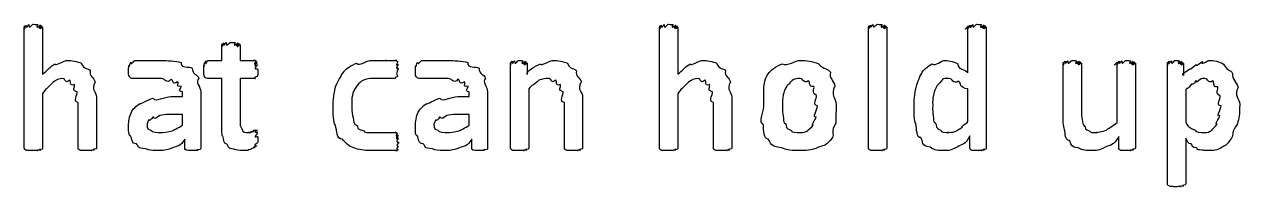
# Model space of a CAD drawing. Header units: millimetres. Extents: x 0 to 216, y 0 to 279.
# Drawn here: x 118.33 to 142.08, y 66.42 to 69.59 of the extents above; entities that cross this region are included whole.
import ezdxf

# ---------------------------------------------------------------- set-up
doc = ezdxf.new("R2010")
doc.units = ezdxf.units.MM
doc.layers.get('0').update_dxf_attribs({"linetype": 'CONTINUOUS'})

msp = doc.modelspace()

# ---------------------------------------------------------------- linework, layer by layer
at = {"color": 0}
for p, q in [((118.328, 67.1766), (118.328, 69.5357)), ((118.686, 69.5357), (118.686, 68.6153)), ((130.741, 67.1766), (130.741, 69.5357)), ((131.1, 69.5357), (131.1, 68.6153)), ((134.823, 67.1766), (134.823, 69.5357)), ((135.181, 69.5357), (135.181, 67.1766)), ((136.766, 68.6428), (136.766, 69.5357)), ((137.124, 69.5357), (137.124, 67.1766)), ((122.186, 68.8855), (122.186, 69.1942)), ((122.545, 69.1942), (122.545, 68.8855)), ((121.911, 68.8855), (122.186, 68.8855)), ((122.545, 68.8855), (122.848, 68.8855)), ((127.827, 67.1766), (127.827, 68.8301)), ((128.152, 68.8301), (128.152, 68.6096)), ((138.626, 67.8438), (138.626, 68.8301)), ((138.985, 68.8301), (138.985, 67.9429)), ((139.679, 67.6727), (139.679, 68.8301)), ((140.038, 68.8301), (140.038, 67.1766)), ((140.664, 66.4767), (140.664, 68.8248)), ((140.979, 68.8248), (140.979, 68.5878)), ((122.186, 68.5327), (121.906, 68.5327)), ((122.186, 67.6395), (122.186, 68.5327)), ((122.848, 68.5327), (122.545, 68.5327)), ((122.545, 68.5327), (122.545, 67.7609)), ((118.686, 68.2406), (118.686, 67.1766)), ((119.739, 68.1687), (119.739, 67.1766)), ((121.192, 68.18), (121.418, 68.18)), ((121.418, 68.18), (121.418, 68.2681)), ((121.776, 68.2734), (121.776, 67.1766)), ((126.796, 68.18), (127.022, 68.18)), ((127.022, 68.18), (127.022, 68.2681)), ((127.38, 68.2734), (127.38, 67.1766)), ((128.185, 68.3288), (128.185, 67.1766)), ((129.238, 68.1687), (129.238, 67.1766)), ((131.1, 68.2406), (131.1, 67.1766)), ((132.152, 68.1687), (132.152, 67.1766)), ((136.766, 67.6892), (136.766, 68.3288)), ((141.023, 68.3175), (141.023, 67.6783)), ((119.381, 67.1766), (119.381, 68.0642)), ((128.88, 67.1766), (128.88, 68.0642)), ((131.794, 67.1766), (131.794, 68.0642)), ((133.826, 67.9979), (133.826, 67.9979)), ((134.189, 68.0201), (134.189, 68.0201)), ((141.712, 67.9979), (141.712, 67.9979)), ((142.076, 68.0254), (142.076, 68.0254)), ((121.418, 67.8272), (121.181, 67.8272)), ((121.418, 67.6176), (121.418, 67.8272)), ((127.022, 67.8272), (126.785, 67.8272)), ((127.022, 67.6176), (127.022, 67.8272)), ((121.467, 67.1766), (121.467, 67.3474)), ((122.892, 67.3915), (122.892, 67.3915)), ((125.641, 67.2758), (125.641, 67.2758)), ((127.072, 67.1766), (127.072, 67.3474)), ((136.805, 67.1823), (136.805, 67.4137)), ((139.712, 67.1766), (139.712, 67.3971)), ((141.023, 67.364), (141.023, 66.4767))]:
    msp.add_line(p, q, dxfattribs=at)
for points in [[(118.361, 69.5745), (118.364, 69.4697), (118.394, 69.5854), (118.416, 69.5854)], [(118.416, 69.5854), (118.412, 69.4725), (118.471, 69.5911), (118.504, 69.5911)], [(118.504, 69.5911), (118.482, 69.5911), (118.57, 69.5882), (118.593, 69.5854)], [(118.593, 69.5854), (118.529, 69.4697), (118.637, 69.5812), (118.648, 69.5745)], [(130.774, 69.5745), (130.777, 69.4697), (130.808, 69.5854), (130.829, 69.5854)], [(130.829, 69.5854), (130.826, 69.4725), (130.885, 69.5911), (130.918, 69.5911)], [(130.918, 69.5911), (130.896, 69.5911), (130.984, 69.5882), (131.006, 69.5854)], [(131.006, 69.5854), (130.943, 69.4697), (131.05, 69.5812), (131.061, 69.5745)], [(134.856, 69.5745), (134.859, 69.4697), (134.889, 69.5854), (134.911, 69.5854)], [(134.911, 69.5854), (134.907, 69.4725), (134.966, 69.5911), (135, 69.5911)], [(135, 69.5911), (134.977, 69.5911), (135.066, 69.5882), (135.088, 69.5854)], [(135.088, 69.5854), (135.024, 69.4697), (135.132, 69.5812), (135.143, 69.5745)], [(136.805, 69.5745), (136.808, 69.4655), (136.838, 69.5812), (136.86, 69.5854)], [(136.86, 69.5854), (136.852, 69.4725), (136.91, 69.5911), (136.943, 69.5911)], [(136.943, 69.5911), (136.922, 69.5911), (137.009, 69.5882), (137.031, 69.5854)], [(137.031, 69.5854), (136.966, 69.4655), (137.069, 69.5773), (137.08, 69.5745)], [(118.328, 69.5357), (118.328, 69.4436), (118.329, 69.5494), (118.334, 69.5579)], [(118.334, 69.5579), (118.339, 69.4588), (118.35, 69.5702), (118.361, 69.5745)], [(118.648, 69.5745), (118.556, 69.4588), (118.671, 69.5646), (118.675, 69.5579)], [(118.675, 69.5579), (118.566, 69.4475), (118.686, 69.547), (118.686, 69.5357)], [(130.741, 69.5357), (130.741, 69.4436), (130.743, 69.5494), (130.747, 69.5579)], [(130.747, 69.5579), (130.752, 69.4588), (130.763, 69.5702), (130.774, 69.5745)], [(131.061, 69.5745), (130.969, 69.4588), (131.084, 69.5646), (131.089, 69.5579)], [(131.089, 69.5579), (130.98, 69.4475), (131.1, 69.547), (131.1, 69.5357)], [(134.823, 69.5357), (134.823, 69.4436), (134.825, 69.5494), (134.828, 69.5579)], [(134.828, 69.5579), (134.834, 69.4588), (134.845, 69.5702), (134.856, 69.5745)], [(135.143, 69.5745), (135.05, 69.4588), (135.166, 69.5646), (135.17, 69.5579)], [(135.17, 69.5579), (135.062, 69.4436), (135.181, 69.5427), (135.181, 69.5357)], [(136.766, 69.5357), (136.65, 69.4436), (136.768, 69.5494), (136.772, 69.5579)], [(136.772, 69.5579), (136.779, 69.4588), (136.79, 69.5702), (136.805, 69.5745)], [(137.08, 69.5745), (136.992, 69.4588), (137.105, 69.5646), (137.113, 69.5579)], [(137.113, 69.5579), (137.006, 69.4436), (137.124, 69.5427), (137.124, 69.5357)], [(122.186, 69.1942), (122.186, 69.0947), (122.188, 69.2023), (122.192, 69.2108)], [(122.192, 69.2108), (122.198, 69.1085), (122.209, 69.2231), (122.22, 69.227)], [(122.22, 69.227), (122.222, 69.1169), (122.253, 69.2326), (122.275, 69.2326)], [(122.275, 69.2326), (122.271, 69.1197), (122.33, 69.2383), (122.363, 69.2383)], [(122.363, 69.2383), (122.341, 69.2383), (122.429, 69.2355), (122.451, 69.2326)], [(122.451, 69.2326), (122.388, 69.1169), (122.495, 69.2298), (122.506, 69.227)], [(122.506, 69.227), (122.414, 69.1085), (122.53, 69.2175), (122.534, 69.2108)], [(122.534, 69.2108), (122.425, 69.0947), (122.545, 69.1967), (122.545, 69.1942)], [(118.929, 68.8192), (118.93, 68.767), (119.097, 68.8855), (119.182, 68.8855)], [(119.182, 68.8855), (119.235, 68.8855), (119.371, 68.8661), (119.441, 68.8301)], [(120.409, 68.8523), (120.412, 68.767), (120.458, 68.8855), (120.503, 68.8855)], [(120.503, 68.8855), (120.5, 68.8855), (120.598, 68.8855), (120.657, 68.8855)], [(120.657, 68.8855), (120.618, 68.8855), (120.778, 68.8855), (120.844, 68.8855)], [(120.844, 68.8855), (120.872, 68.8855), (120.983, 68.8855), (121.054, 68.8855)], [(121.054, 68.8855), (121.073, 68.8855), (121.298, 68.8717), (121.39, 68.8467)], [(121.85, 68.8467), (121.852, 68.7557), (121.864, 68.8703), (121.872, 68.8742)], [(121.872, 68.8742), (121.87, 68.767), (121.896, 68.8855), (121.911, 68.8855)], [(122.848, 68.8855), (122.751, 68.8855), (122.861, 68.8813), (122.864, 68.8742)], [(122.864, 68.8742), (122.762, 68.7557), (122.877, 68.8605), (122.881, 68.8467)], [(124.82, 68.8301), (124.876, 68.767), (125.01, 68.8855), (125.118, 68.8855)], [(125.118, 68.8855), (125.152, 68.8855), (125.218, 68.8855), (125.266, 68.8855)], [(125.266, 68.8855), (125.251, 68.8855), (125.363, 68.8855), (125.404, 68.8855)], [(125.404, 68.8855), (125.332, 68.8855), (125.481, 68.8855), (125.514, 68.8855)], [(125.514, 68.8855), (125.516, 68.8855), (125.569, 68.8855), (125.581, 68.8855)], [(125.581, 68.8855), (125.542, 68.8855), (125.604, 68.8855), (125.608, 68.8855)], [(125.608, 68.8855), (125.553, 68.8855), (125.621, 68.8756), (125.625, 68.858)], [(126.013, 68.8523), (126.016, 68.767), (126.063, 68.8855), (126.107, 68.8855)], [(126.107, 68.8855), (126.104, 68.8855), (126.202, 68.8855), (126.261, 68.8855)], [(126.261, 68.8855), (126.223, 68.8855), (126.383, 68.8855), (126.449, 68.8855)], [(126.449, 68.8855), (126.476, 68.8855), (126.588, 68.8855), (126.658, 68.8855)], [(126.658, 68.8855), (126.678, 68.8855), (126.902, 68.8717), (126.994, 68.8467)], [(127.86, 68.8689), (127.863, 68.7641), (127.89, 68.8799), (127.909, 68.8799)], [(127.909, 68.8799), (127.904, 68.767), (127.959, 68.8855), (127.992, 68.8855)], [(127.992, 68.8855), (127.966, 68.8855), (128.047, 68.8827), (128.069, 68.8799)], [(128.069, 68.8799), (128.01, 68.7641), (128.108, 68.8756), (128.119, 68.8689)], [(128.411, 68.8192), (128.422, 68.767), (128.589, 68.8855), (128.681, 68.8855)], [(128.681, 68.8855), (128.734, 68.8855), (128.87, 68.8661), (128.94, 68.8301)], [(131.342, 68.8192), (131.344, 68.767), (131.51, 68.8855), (131.596, 68.8855)], [(131.596, 68.8855), (131.648, 68.8855), (131.785, 68.8661), (131.855, 68.8301)], [(133.137, 68.8192), (133.255, 68.767), (133.379, 68.8855), (133.5, 68.8855)], [(133.5, 68.8855), (133.608, 68.8855), (133.727, 68.8647), (133.842, 68.8248)], [(136.066, 68.8192), (136.143, 68.767), (136.231, 68.8855), (136.331, 68.8855)], [(136.331, 68.8855), (136.327, 68.8855), (136.492, 68.8647), (136.562, 68.8248)], [(138.665, 68.8689), (138.666, 68.7641), (138.698, 68.8799), (138.72, 68.8799)], [(138.72, 68.8799), (138.71, 68.767), (138.771, 68.8855), (138.809, 68.8855)], [(138.809, 68.8855), (138.781, 68.8855), (138.869, 68.8827), (138.891, 68.8799)], [(138.891, 68.8799), (138.825, 68.7641), (138.931, 68.8756), (138.946, 68.8689)], [(139.718, 68.8689), (139.721, 68.7641), (139.751, 68.8799), (139.773, 68.8799)], [(139.773, 68.8799), (139.765, 68.767), (139.824, 68.8855), (139.861, 68.8855)], [(139.861, 68.8855), (139.835, 68.8855), (139.922, 68.8827), (139.944, 68.8799)], [(139.944, 68.8799), (139.879, 68.7641), (139.983, 68.8756), (139.994, 68.8689)], [(140.692, 68.8689), (140.698, 68.7641), (140.722, 68.8799), (140.742, 68.8799)], [(140.742, 68.8799), (140.738, 68.767), (140.789, 68.8855), (140.819, 68.8855)], [(140.819, 68.8855), (140.8, 68.8855), (140.877, 68.8827), (140.896, 68.8799)], [(140.896, 68.8799), (140.837, 68.7641), (140.929, 68.8756), (140.94, 68.8689)], [(141.354, 68.8633), (141.285, 68.767), (141.443, 68.8855), (141.491, 68.8855)], [(141.491, 68.8855), (141.558, 68.8855), (141.687, 68.8605), (141.762, 68.8139)], [(118.686, 68.6153), (118.765, 68.6788), (118.848, 68.7751), (118.929, 68.8192)], [(119.441, 68.8301), (119.496, 68.694), (119.574, 68.7433), (119.618, 68.6816)], [(119.618, 68.6816), (119.585, 68.5726), (119.692, 68.5504), (119.712, 68.4664)], [(120.365, 68.6869), (120.365, 68.6788), (120.366, 68.7641), (120.37, 68.786)], [(120.365, 68.6209), (120.365, 68.6125), (120.365, 68.665), (120.365, 68.6869)], [(120.37, 68.786), (120.376, 68.7229), (120.39, 68.8301), (120.409, 68.8523)], [(121.39, 68.8467), (121.375, 68.7158), (121.555, 68.7821), (121.611, 68.731)], [(121.611, 68.731), (121.606, 68.6125), (121.711, 68.6153), (121.737, 68.538)], [(121.834, 68.7091), (121.834, 68.6827), (121.835, 68.7698), (121.839, 68.7917)], [(121.85, 68.5712), (121.834, 68.5878), (121.834, 68.6456), (121.834, 68.7091)], [(121.839, 68.7917), (121.841, 68.7268), (121.846, 68.8315), (121.85, 68.8467)], [(122.881, 68.8467), (122.771, 68.7268), (122.887, 68.8139), (122.887, 68.7917)], [(122.887, 68.7917), (122.774, 68.6827), (122.892, 68.7419), (122.892, 68.7091)], [(122.892, 68.7091), (122.892, 68.5878), (122.888, 68.6001), (122.881, 68.5712)], [(124.418, 68.3891), (124.44, 68.4332), (124.511, 68.5959), (124.577, 68.6703)], [(124.577, 68.6703), (124.575, 68.6978), (124.728, 68.7973), (124.82, 68.8301)], [(125.625, 68.858), (125.56, 68.7338), (125.63, 68.8248), (125.63, 68.8026)], [(125.63, 68.8026), (125.564, 68.6897), (125.636, 68.7532), (125.636, 68.7201)], [(125.636, 68.7201), (125.564, 68.5878), (125.63, 68.6001), (125.619, 68.5712)], [(125.969, 68.6869), (125.969, 68.6788), (125.971, 68.7641), (125.975, 68.786)], [(125.969, 68.6209), (125.969, 68.6125), (125.969, 68.665), (125.969, 68.6869)], [(125.975, 68.786), (125.98, 68.7229), (125.994, 68.8301), (126.013, 68.8523)], [(126.994, 68.8467), (126.979, 68.7158), (127.16, 68.7821), (127.215, 68.731)], [(127.215, 68.731), (127.211, 68.6125), (127.316, 68.6153), (127.342, 68.538)], [(127.827, 68.8301), (127.827, 68.738), (127.828, 68.8439), (127.832, 68.8523)], [(127.832, 68.8523), (127.834, 68.7532), (127.845, 68.8647), (127.86, 68.8689)], [(128.119, 68.8689), (128.032, 68.7532), (128.137, 68.859), (128.141, 68.8523)], [(128.141, 68.8523), (128.043, 68.738), (128.152, 68.8372), (128.152, 68.8301)], [(128.152, 68.6096), (128.131, 68.6788), (128.326, 68.7751), (128.411, 68.8192)], [(128.94, 68.8301), (128.995, 68.694), (129.073, 68.7433), (129.117, 68.6816)], [(129.117, 68.6816), (129.084, 68.5726), (129.191, 68.5504), (129.211, 68.4664)], [(131.1, 68.6153), (131.178, 68.6788), (131.261, 68.7751), (131.342, 68.8192)], [(131.855, 68.8301), (131.91, 68.694), (131.987, 68.7433), (132.031, 68.6816)], [(132.031, 68.6816), (131.998, 68.5726), (132.106, 68.5504), (132.125, 68.4664)], [(132.778, 68.3507), (132.778, 68.4029), (132.807, 68.5546), (132.866, 68.6319)], [(132.866, 68.6319), (132.9, 68.6788), (133.018, 68.7751), (133.137, 68.8192)], [(133.842, 68.8248), (133.958, 68.6897), (134.038, 68.731), (134.079, 68.6537)], [(134.079, 68.6537), (134.042, 68.5394), (134.152, 68.49), (134.167, 68.3839)], [(135.752, 68.3563), (135.764, 68.4071), (135.815, 68.5602), (135.868, 68.6375)], [(135.868, 68.6375), (135.871, 68.6827), (135.989, 68.7779), (136.066, 68.8192)], [(136.562, 68.8248), (136.584, 68.6869), (136.7, 68.7229), (136.766, 68.6428)], [(138.626, 68.8301), (138.626, 68.738), (138.628, 68.8439), (138.632, 68.8523)], [(138.632, 68.8523), (138.637, 68.7532), (138.65, 68.8647), (138.665, 68.8689)], [(138.946, 68.8689), (138.854, 68.7532), (138.97, 68.859), (138.974, 68.8523)], [(138.974, 68.8523), (138.865, 68.7419), (138.985, 68.8414), (138.985, 68.8301)], [(139.679, 68.8301), (139.563, 68.738), (139.681, 68.8439), (139.685, 68.8523)], [(139.685, 68.8523), (139.692, 68.7532), (139.703, 68.8647), (139.718, 68.8689)], [(139.994, 68.8689), (139.905, 68.7532), (140.018, 68.859), (140.027, 68.8523)], [(140.027, 68.8523), (139.919, 68.738), (140.038, 68.8372), (140.038, 68.8301)], [(140.664, 68.8248), (140.664, 68.7419), (140.666, 68.8481), (140.67, 68.8523)], [(140.67, 68.8523), (140.672, 68.7532), (140.681, 68.8647), (140.692, 68.8689)], [(140.94, 68.8689), (140.863, 68.7532), (140.964, 68.859), (140.968, 68.8523)], [(140.968, 68.8523), (140.874, 68.738), (140.979, 68.8358), (140.979, 68.8248)], [(140.979, 68.5878), (140.918, 68.6209), (141.064, 68.6827), (141.105, 68.7201)], [(141.105, 68.7201), (141.117, 68.694), (141.186, 68.786), (141.227, 68.8082)], [(141.227, 68.8082), (141.201, 68.7419), (141.312, 68.8523), (141.354, 68.8633)], [(141.762, 68.8139), (141.822, 68.676), (141.894, 68.7091), (141.938, 68.6319)], [(141.938, 68.6319), (141.913, 68.5214), (142.021, 68.4622), (142.043, 68.3563)], [(118.885, 68.4555), (118.754, 68.3147), (118.755, 68.3355), (118.686, 68.2406)], [(119.083, 68.5327), (119, 68.5327), (118.951, 68.5063), (118.885, 68.4555)], [(119.216, 68.4996), (119.118, 68.4142), (119.134, 68.5327), (119.083, 68.5327)], [(119.304, 68.4114), (119.191, 68.374), (119.251, 68.4802), (119.216, 68.4996)], [(119.359, 68.2734), (119.239, 68.2971), (119.328, 68.374), (119.304, 68.4114)], [(119.712, 68.4664), (119.621, 68.29), (119.739, 68.2858), (119.739, 68.1687)], [(120.381, 68.5712), (120.367, 68.5726), (120.367, 68.6015), (120.365, 68.6209)], [(120.403, 68.5437), (120.383, 68.5465), (120.388, 68.5602), (120.381, 68.5712)], [(120.431, 68.5327), (120.398, 68.5327), (120.41, 68.5352), (120.403, 68.5437)], [(120.503, 68.5327), (120.422, 68.5327), (120.445, 68.5327), (120.431, 68.5327)], [(120.624, 68.5327), (120.489, 68.5327), (120.536, 68.5327), (120.503, 68.5327)], [(120.789, 68.5327), (120.702, 68.5327), (120.671, 68.5327), (120.624, 68.5327)], [(121.01, 68.5327), (120.831, 68.5327), (120.855, 68.5327), (120.789, 68.5327)], [(121.197, 68.5161), (121.103, 68.4142), (121.083, 68.5327), (121.01, 68.5327)], [(121.324, 68.4664), (121.205, 68.392), (121.248, 68.5052), (121.197, 68.5161)], [(121.395, 68.3839), (121.272, 68.3479), (121.357, 68.4445), (121.324, 68.4664)], [(121.737, 68.538), (121.657, 68.4583), (121.776, 68.3729), (121.776, 68.2734)], [(121.906, 68.5327), (121.859, 68.5327), (121.864, 68.5451), (121.85, 68.5712)], [(122.881, 68.5712), (122.76, 68.5327), (122.862, 68.5327), (122.848, 68.5327)], [(124.831, 68.3948), (124.722, 68.2308), (124.726, 68.1701), (124.726, 67.9979)], [(125.145, 68.5327), (124.982, 68.5327), (124.904, 68.4858), (124.831, 68.3948)], [(125.316, 68.5327), (125.185, 68.5327), (125.211, 68.5327), (125.145, 68.5327)], [(125.437, 68.5327), (125.399, 68.5327), (125.363, 68.5327), (125.316, 68.5327)], [(125.525, 68.5327), (125.468, 68.5327), (125.473, 68.5327), (125.437, 68.5327)], [(125.581, 68.5327), (125.512, 68.5327), (125.548, 68.5327), (125.525, 68.5327)], [(125.619, 68.5712), (125.542, 68.5327), (125.595, 68.5327), (125.581, 68.5327)], [(125.986, 68.5712), (125.972, 68.5726), (125.972, 68.6015), (125.969, 68.6209)], [(126.008, 68.5437), (125.987, 68.5465), (125.993, 68.5602), (125.986, 68.5712)], [(126.036, 68.5327), (126.002, 68.5327), (126.015, 68.5352), (126.008, 68.5437)], [(126.107, 68.5327), (126.027, 68.5327), (126.049, 68.5327), (126.036, 68.5327)], [(126.228, 68.5327), (126.093, 68.5327), (126.14, 68.5327), (126.107, 68.5327)], [(126.394, 68.5327), (126.307, 68.5327), (126.275, 68.5327), (126.228, 68.5327)], [(126.614, 68.5327), (126.435, 68.5327), (126.46, 68.5327), (126.394, 68.5327)], [(126.802, 68.5161), (126.708, 68.4142), (126.687, 68.5327), (126.614, 68.5327)], [(126.928, 68.4664), (126.81, 68.392), (126.853, 68.5052), (126.802, 68.5161)], [(127, 68.3839), (126.876, 68.3479), (126.962, 68.4445), (126.928, 68.4664)], [(127.342, 68.538), (127.262, 68.4583), (127.38, 68.3729), (127.38, 68.2734)], [(128.384, 68.4996), (128.253, 68.374), (128.254, 68.4237), (128.185, 68.3288)], [(128.582, 68.5327), (128.499, 68.5327), (128.45, 68.5214), (128.384, 68.4996)], [(128.714, 68.4996), (128.616, 68.4142), (128.633, 68.5327), (128.582, 68.5327)], [(128.802, 68.4114), (128.689, 68.374), (128.75, 68.4802), (128.714, 68.4996)], [(128.858, 68.2734), (128.738, 68.2971), (128.827, 68.374), (128.802, 68.4114)], [(129.211, 68.4664), (129.119, 68.29), (129.238, 68.2858), (129.238, 68.1687)], [(131.298, 68.4555), (131.167, 68.3147), (131.168, 68.3355), (131.1, 68.2406)], [(131.497, 68.5327), (131.414, 68.5327), (131.364, 68.5063), (131.298, 68.4555)], [(131.629, 68.4996), (131.531, 68.4142), (131.548, 68.5327), (131.497, 68.5327)], [(131.717, 68.4114), (131.604, 68.374), (131.665, 68.4802), (131.629, 68.4996)], [(131.772, 68.2734), (131.652, 68.2971), (131.742, 68.374), (131.717, 68.4114)], [(132.125, 68.4664), (132.034, 68.29), (132.152, 68.2858), (132.152, 68.1687)], [(133.329, 68.4939), (133.222, 68.363), (133.254, 68.4308), (133.225, 68.3839)], [(133.489, 68.5327), (133.424, 68.5327), (133.373, 68.519), (133.329, 68.4939)], [(133.649, 68.4886), (133.55, 68.4142), (133.551, 68.5327), (133.489, 68.5327)], [(133.754, 68.3729), (133.638, 68.3588), (133.693, 68.4622), (133.649, 68.4886)], [(136.248, 68.4886), (136.146, 68.3563), (136.174, 68.4181), (136.149, 68.3673)], [(136.402, 68.5327), (136.231, 68.5327), (136.292, 68.5176), (136.248, 68.4886)], [(136.584, 68.4773), (136.47, 68.4142), (136.464, 68.5327), (136.402, 68.5327)], [(136.766, 68.3288), (136.587, 68.345), (136.642, 68.4445), (136.584, 68.4773)], [(141.128, 68.417), (141.057, 68.3122), (141.059, 68.3578), (141.023, 68.3175)], [(141.222, 68.483), (141.123, 68.3673), (141.161, 68.4459), (141.128, 68.417)], [(141.31, 68.5214), (141.183, 68.4004), (141.25, 68.501), (141.222, 68.483)], [(141.398, 68.5327), (141.359, 68.5327), (141.339, 68.5285), (141.31, 68.5214)], [(141.552, 68.4886), (141.45, 68.4142), (141.46, 68.5327), (141.398, 68.5327)], [(141.646, 68.3673), (141.531, 68.3563), (141.592, 68.4583), (141.552, 68.4886)], [(119.381, 68.0642), (119.265, 68.0724), (119.373, 68.2212), (119.359, 68.2734)], [(120.844, 68.1468), (120.905, 68.0614), (121.062, 68.18), (121.192, 68.18)], [(121.418, 68.2681), (121.302, 68.2819), (121.409, 68.3507), (121.395, 68.3839)], [(124.362, 67.9813), (124.362, 68.0918), (124.38, 68.2791), (124.418, 68.3891)], [(126.449, 68.1468), (126.509, 68.0614), (126.667, 68.18), (126.796, 68.18)], [(127.022, 68.2681), (126.906, 68.2819), (127.014, 68.3507), (127, 68.3839)], [(128.88, 68.0642), (128.764, 68.0724), (128.871, 68.2212), (128.858, 68.2734)], [(131.794, 68.0642), (131.679, 68.0724), (131.786, 68.2212), (131.772, 68.2734)], [(132.778, 67.987), (132.778, 68.0653), (132.778, 68.2406), (132.778, 68.3507)], [(133.158, 68.2128), (133.138, 68.1383), (133.142, 68.0819), (133.142, 68.0089)], [(133.225, 68.3839), (133.164, 68.2681), (133.172, 68.2791), (133.158, 68.2128)], [(133.809, 68.2018), (133.689, 68.2597), (133.779, 68.3246), (133.754, 68.3729)], [(133.826, 67.9979), (133.711, 68.0145), (133.82, 68.1383), (133.809, 68.2018)], [(134.167, 68.3839), (134.071, 68.2089), (134.189, 68.1549), (134.189, 68.0201)], [(135.713, 67.9813), (135.713, 68.0695), (135.726, 68.2459), (135.752, 68.3563)], [(136.094, 68.2018), (136.073, 68.1316), (136.077, 68.0766), (136.077, 68.0145)], [(136.149, 68.3673), (136.095, 68.2569), (136.105, 68.2639), (136.094, 68.2018)], [(141.695, 68.1909), (141.58, 68.253), (141.671, 68.3147), (141.646, 68.3673)], [(141.712, 67.9979), (141.598, 68.006), (141.707, 68.1274), (141.695, 68.1909)], [(142.043, 68.3563), (141.957, 68.1937), (142.076, 68.1426), (142.076, 68.0254)], [(120.42, 67.8713), (120.442, 67.9263), (120.515, 67.9979), (120.585, 68.042)], [(120.585, 68.042), (120.581, 68.0173), (120.741, 68.1246), (120.844, 68.1468)], [(124.406, 67.6176), (124.362, 67.6755), (124.362, 67.8448), (124.362, 67.9813)], [(124.726, 67.9979), (124.722, 67.8519), (124.734, 67.8325), (124.754, 67.7665)], [(126.024, 67.8713), (126.046, 67.9263), (126.119, 67.9979), (126.19, 68.042)], [(126.19, 68.042), (126.185, 68.0173), (126.346, 68.1246), (126.449, 68.1468)], [(132.773, 67.6233), (132.66, 67.6797), (132.778, 67.8505), (132.778, 67.987)], [(133.142, 68.0089), (133.138, 67.8737), (133.148, 67.8656), (133.158, 67.7997)], [(133.803, 67.7831), (133.711, 67.7457), (133.826, 67.9207), (133.826, 67.9979)], [(134.189, 68.0201), (134.189, 67.8229), (134.186, 67.7665), (134.184, 67.6561)], [(135.746, 67.6508), (135.713, 67.6973), (135.713, 67.867), (135.713, 67.9813)], [(136.077, 68.0145), (136.073, 67.8822), (136.08, 67.8766), (136.088, 67.8106)], [(138.985, 67.9429), (138.982, 67.8159), (138.99, 67.7831), (139.001, 67.7277)], [(141.69, 67.8049), (141.598, 67.7566), (141.712, 67.9319), (141.712, 67.9979)], [(142.076, 68.0254), (142.076, 67.8187), (142.06, 67.758), (142.032, 67.6451)], [(120.365, 67.6286), (120.365, 67.6684), (120.383, 67.8007), (120.42, 67.8713)], [(120.756, 67.7168), (120.724, 67.6134), (120.729, 67.6684), (120.729, 67.6395)], [(120.839, 67.7774), (120.761, 67.6617), (120.774, 67.7414), (120.756, 67.7168)], [(120.977, 67.8106), (120.835, 67.6906), (120.875, 67.7912), (120.839, 67.7774)], [(121.181, 67.8272), (121.066, 67.8272), (121.035, 67.8215), (120.977, 67.8106)], [(122.545, 67.7609), (122.542, 67.5693), (122.556, 67.5929), (122.578, 67.546)], [(124.754, 67.7665), (124.759, 67.6067), (124.799, 67.6508), (124.836, 67.6067)], [(125.969, 67.6286), (125.969, 67.6684), (125.987, 67.8007), (126.024, 67.8713)], [(126.361, 67.7168), (126.329, 67.6134), (126.333, 67.6684), (126.333, 67.6395)], [(126.443, 67.7774), (126.366, 67.6617), (126.378, 67.7414), (126.361, 67.7168)], [(126.581, 67.8106), (126.439, 67.6906), (126.479, 67.7912), (126.443, 67.7774)], [(126.785, 67.8272), (126.671, 67.8272), (126.639, 67.8215), (126.581, 67.8106)], [(133.158, 67.7997), (133.16, 67.6286), (133.187, 67.6797), (133.213, 67.6286)], [(133.743, 67.6176), (133.685, 67.6176), (133.792, 67.7196), (133.803, 67.7831)], [(136.088, 67.8106), (136.091, 67.6356), (136.117, 67.6906), (136.143, 67.6395)], [(136.662, 67.5845), (136.613, 67.5763), (136.729, 67.648), (136.766, 67.6892)], [(138.654, 67.5351), (138.626, 67.5982), (138.626, 67.7224), (138.626, 67.8438)], [(139.001, 67.7277), (139.008, 67.5915), (139.034, 67.63), (139.057, 67.5901)], [(141.635, 67.6395), (141.571, 67.6356), (141.679, 67.7457), (141.69, 67.8049)], [(120.403, 67.4137), (120.365, 67.3777), (120.365, 67.5474), (120.365, 67.6286)], [(120.729, 67.6395), (120.724, 67.5322), (120.752, 67.5474), (120.8, 67.5185)], [(120.8, 67.5185), (120.824, 67.4744), (120.923, 67.4744), (121.015, 67.4744)], [(121.015, 67.4744), (120.989, 67.4744), (121.156, 67.4853), (121.219, 67.5072)], [(121.219, 67.5072), (121.231, 67.521), (121.347, 67.5693), (121.418, 67.6176)], [(122.209, 67.4081), (122.186, 67.3777), (122.186, 67.5513), (122.186, 67.6395)], [(122.578, 67.546), (122.59, 67.4744), (122.647, 67.4744), (122.71, 67.4744)], [(122.71, 67.4744), (122.674, 67.4744), (122.75, 67.4758), (122.765, 67.4797)], [(122.765, 67.4797), (122.705, 67.4853), (122.793, 67.492), (122.804, 67.4963)], [(122.804, 67.4963), (122.73, 67.4963), (122.829, 67.5086), (122.837, 67.5128)], [(122.837, 67.5128), (122.749, 67.5072), (122.856, 67.5238), (122.864, 67.5238)], [(122.864, 67.5238), (122.76, 67.5072), (122.871, 67.521), (122.876, 67.5185)], [(122.876, 67.5185), (122.767, 67.5033), (122.881, 67.5128), (122.881, 67.5019)], [(122.881, 67.5019), (122.771, 67.4853), (122.887, 67.4811), (122.887, 67.4631)], [(122.887, 67.4631), (122.774, 67.3308), (122.892, 67.4204), (122.892, 67.3915)], [(124.544, 67.3474), (124.424, 67.3446), (124.44, 67.51), (124.406, 67.6176)], [(124.836, 67.6067), (124.832, 67.5185), (124.916, 67.5294), (124.969, 67.5072)], [(124.969, 67.5072), (124.938, 67.4744), (125.084, 67.4744), (125.151, 67.4744)], [(125.151, 67.4744), (125.189, 67.4744), (125.273, 67.4744), (125.321, 67.4744)], [(125.321, 67.4744), (125.284, 67.4744), (125.411, 67.4744), (125.448, 67.4744)], [(125.448, 67.4744), (125.476, 67.4744), (125.514, 67.4744), (125.537, 67.4744)], [(125.537, 67.4744), (125.523, 67.4744), (125.582, 67.4744), (125.597, 67.4744)], [(125.597, 67.4744), (125.545, 67.4744), (125.61, 67.4702), (125.614, 67.4631)], [(125.614, 67.4631), (125.556, 67.3421), (125.626, 67.4426), (125.63, 67.4247)], [(126.008, 67.4137), (125.969, 67.3777), (125.969, 67.5474), (125.969, 67.6286)], [(126.333, 67.6395), (126.329, 67.5322), (126.357, 67.5474), (126.405, 67.5185)], [(126.405, 67.5185), (126.428, 67.4744), (126.527, 67.4744), (126.62, 67.4744)], [(126.62, 67.4744), (126.594, 67.4744), (126.76, 67.4853), (126.824, 67.5072)], [(126.824, 67.5072), (126.836, 67.521), (126.952, 67.5693), (127.022, 67.6176)], [(132.861, 67.3474), (132.774, 67.3488), (132.773, 67.5157), (132.773, 67.6233)], [(133.213, 67.6286), (133.211, 67.5294), (133.274, 67.5418), (133.318, 67.5128)], [(133.318, 67.5128), (133.299, 67.4744), (133.417, 67.4744), (133.484, 67.4744)], [(133.484, 67.4744), (133.542, 67.4744), (133.594, 67.4867), (133.638, 67.5128)], [(133.638, 67.5128), (133.63, 67.5252), (133.717, 67.5735), (133.743, 67.6176)], [(134.184, 67.6561), (134.068, 67.4882), (134.162, 67.455), (134.118, 67.3749)], [(135.846, 67.3749), (135.757, 67.3668), (135.768, 67.5432), (135.746, 67.6508)], [(136.143, 67.6395), (136.143, 67.5361), (136.2, 67.5513), (136.237, 67.5185)], [(136.237, 67.5185), (136.221, 67.4744), (136.328, 67.4744), (136.391, 67.4744)], [(136.391, 67.4744), (136.312, 67.4744), (136.449, 67.4769), (136.479, 67.4853)], [(136.479, 67.4853), (136.488, 67.4882), (136.537, 67.5033), (136.568, 67.5185)], [(136.568, 67.5185), (136.547, 67.521), (136.628, 67.5584), (136.662, 67.5845)], [(138.748, 67.3199), (138.662, 67.3156), (138.672, 67.4536), (138.654, 67.5351)], [(139.057, 67.5901), (139.057, 67.5143), (139.113, 67.5238), (139.15, 67.5019)], [(139.15, 67.5019), (139.13, 67.4744), (139.23, 67.4744), (139.282, 67.4744)], [(139.282, 67.4744), (139.247, 67.4744), (139.412, 67.491), (139.475, 67.5238)], [(139.475, 67.5238), (139.489, 67.5404), (139.605, 67.6067), (139.679, 67.6727)], [(141.023, 67.6783), (141.084, 67.5432), (141.146, 67.5598), (141.205, 67.5238)], [(141.205, 67.5238), (141.201, 67.4744), (141.323, 67.4744), (141.387, 67.4744)], [(141.387, 67.4744), (141.439, 67.4744), (141.494, 67.4882), (141.536, 67.5185)], [(141.536, 67.5185), (141.52, 67.5322), (141.609, 67.5873), (141.635, 67.6395)], [(142.032, 67.6451), (141.902, 67.4769), (141.967, 67.4412), (141.916, 67.364)], [(120.519, 67.2539), (120.42, 67.2539), (120.432, 67.3502), (120.403, 67.4137)], [(120.701, 67.1544), (120.519, 67.1657), (120.57, 67.2098), (120.519, 67.2539)], [(121.467, 67.3474), (121.379, 67.1946), (121.313, 67.2123), (121.225, 67.1766)], [(122.286, 67.2483), (122.22, 67.2497), (122.227, 67.3446), (122.209, 67.4081)], [(122.423, 67.1491), (122.289, 67.1615), (122.321, 67.2042), (122.286, 67.2483)], [(122.864, 67.2098), (122.749, 67.1682), (122.844, 67.1876), (122.826, 67.1766)], [(122.887, 67.2758), (122.767, 67.1946), (122.876, 67.2236), (122.864, 67.2098)], [(122.892, 67.3915), (122.892, 67.2539), (122.889, 67.3047), (122.887, 67.2758)], [(124.77, 67.1766), (124.663, 67.1985), (124.606, 67.273), (124.544, 67.3474)], [(125.63, 67.4247), (125.564, 67.3089), (125.636, 67.3887), (125.636, 67.364)], [(125.636, 67.364), (125.567, 67.2564), (125.641, 67.3089), (125.641, 67.2758)], [(125.641, 67.2758), (125.567, 67.1946), (125.639, 67.2207), (125.636, 67.1985)], [(126.124, 67.2539), (126.024, 67.2539), (126.037, 67.3502), (126.008, 67.4137)], [(126.305, 67.1544), (126.124, 67.1657), (126.175, 67.2098), (126.124, 67.2539)], [(127.072, 67.3474), (126.983, 67.1946), (126.917, 67.2123), (126.829, 67.1766)], [(133.12, 67.1766), (132.891, 67.1985), (132.919, 67.273), (132.861, 67.3474)], [(134.118, 67.3749), (133.98, 67.2098), (133.983, 67.2317), (133.847, 67.1876)], [(136.028, 67.1876), (135.848, 67.2123), (135.892, 67.298), (135.846, 67.3749)], [(136.805, 67.4137), (136.717, 67.2236), (136.648, 67.2497), (136.568, 67.1985)], [(138.919, 67.1766), (138.751, 67.1946), (138.792, 67.2606), (138.748, 67.3199)], [(139.712, 67.3971), (139.615, 67.2098), (139.536, 67.2317), (139.448, 67.1876)], [(141.128, 67.2539), (141.057, 67.2426), (141.059, 67.3227), (141.023, 67.364)], [(141.232, 67.1766), (141.128, 67.1795), (141.163, 67.2236), (141.128, 67.2539)], [(141.916, 67.364), (141.8, 67.2056), (141.8, 67.2264), (141.723, 67.1823)], [(118.334, 67.1491), (118.328, 67.1463), (118.328, 67.1657), (118.328, 67.1766)], [(118.361, 67.1326), (118.339, 67.1354), (118.34, 67.1449), (118.334, 67.1491)], [(118.416, 67.1216), (118.364, 67.1241), (118.375, 67.1283), (118.361, 67.1326)], [(118.504, 67.1216), (118.412, 67.1216), (118.441, 67.1216), (118.416, 67.1216)], [(118.593, 67.1216), (118.482, 67.1216), (118.54, 67.1216), (118.504, 67.1216)], [(118.648, 67.1326), (118.529, 67.1241), (118.617, 67.1241), (118.593, 67.1216)], [(118.675, 67.1491), (118.556, 67.1354), (118.661, 67.1393), (118.648, 67.1326)], [(118.686, 67.1766), (118.684, 67.1463), (118.682, 67.1558), (118.675, 67.1491)], [(119.386, 67.1491), (119.382, 67.1463), (119.381, 67.1657), (119.381, 67.1766)], [(119.414, 67.1326), (119.393, 67.1354), (119.393, 67.1449), (119.386, 67.1491)], [(119.469, 67.1216), (119.42, 67.1241), (119.428, 67.1283), (119.414, 67.1326)], [(119.563, 67.1216), (119.466, 67.1216), (119.494, 67.1216), (119.469, 67.1216)], [(119.645, 67.1216), (119.537, 67.1216), (119.596, 67.1216), (119.563, 67.1216)], [(119.701, 67.1326), (119.585, 67.1241), (119.67, 67.1241), (119.645, 67.1216)], [(119.728, 67.1544), (119.61, 67.1354), (119.714, 67.1393), (119.701, 67.1326)], [(119.739, 67.1766), (119.739, 67.1505), (119.735, 67.1615), (119.728, 67.1544)], [(120.944, 67.1216), (120.779, 67.1216), (120.774, 67.1326), (120.701, 67.1544)], [(121.225, 67.1766), (121.084, 67.1216), (121.043, 67.1216), (120.944, 67.1216)], [(121.484, 67.1435), (121.452, 67.1435), (121.467, 67.1615), (121.467, 67.1766)], [(121.533, 67.1269), (121.474, 67.1283), (121.495, 67.1354), (121.484, 67.1435)], [(121.622, 67.1216), (121.518, 67.1216), (121.555, 67.123), (121.533, 67.1269)], [(121.71, 67.1269), (121.595, 67.1216), (121.661, 67.1216), (121.622, 67.1216)], [(121.759, 67.1435), (121.635, 67.1283), (121.732, 67.1297), (121.71, 67.1269)], [(121.776, 67.1766), (121.776, 67.1435), (121.77, 67.1505), (121.759, 67.1435)], [(122.616, 67.1216), (122.517, 67.1216), (122.479, 67.1297), (122.423, 67.1491)], [(122.694, 67.1269), (122.616, 67.1216), (122.641, 67.1216), (122.616, 67.1216)], [(122.765, 67.1491), (122.668, 67.1326), (122.718, 67.134), (122.694, 67.1269)], [(122.826, 67.1766), (122.712, 67.1463), (122.787, 67.1558), (122.765, 67.1491)], [(125.084, 67.1216), (124.961, 67.1216), (124.861, 67.1393), (124.77, 67.1766)], [(125.244, 67.1216), (125.134, 67.1216), (125.14, 67.1216), (125.084, 67.1216)], [(125.393, 67.1216), (125.24, 67.1216), (125.3, 67.1216), (125.244, 67.1216)], [(125.514, 67.1216), (125.45, 67.1216), (125.44, 67.1216), (125.393, 67.1216)], [(125.592, 67.1216), (125.52, 67.1216), (125.55, 67.1216), (125.514, 67.1216)], [(125.619, 67.1216), (125.549, 67.1216), (125.605, 67.1216), (125.592, 67.1216)], [(125.63, 67.1435), (125.56, 67.1216), (125.626, 67.1216), (125.619, 67.1216)], [(125.636, 67.1985), (125.564, 67.1505), (125.633, 67.1572), (125.63, 67.1435)], [(126.548, 67.1216), (126.384, 67.1216), (126.378, 67.1326), (126.305, 67.1544)], [(126.829, 67.1766), (126.688, 67.1216), (126.647, 67.1216), (126.548, 67.1216)], [(127.088, 67.1435), (127.056, 67.1435), (127.072, 67.1615), (127.072, 67.1766)], [(127.138, 67.1269), (127.079, 67.1283), (127.099, 67.1354), (127.088, 67.1435)], [(127.226, 67.1216), (127.123, 67.1216), (127.16, 67.123), (127.138, 67.1269)], [(127.314, 67.1269), (127.2, 67.1216), (127.266, 67.1216), (127.226, 67.1216)], [(127.364, 67.1435), (127.24, 67.1283), (127.336, 67.1297), (127.314, 67.1269)], [(127.38, 67.1766), (127.38, 67.1435), (127.375, 67.1505), (127.364, 67.1435)], [(127.832, 67.1544), (127.827, 67.1505), (127.827, 67.1682), (127.827, 67.1766)], [(127.86, 67.1326), (127.838, 67.1354), (127.839, 67.1463), (127.832, 67.1544)], [(127.915, 67.1216), (127.863, 67.1241), (127.874, 67.1283), (127.86, 67.1326)], [(128.003, 67.1216), (127.911, 67.1216), (127.94, 67.1216), (127.915, 67.1216)], [(128.091, 67.1216), (127.981, 67.1216), (128.039, 67.1216), (128.003, 67.1216)], [(128.147, 67.1326), (128.028, 67.1241), (128.116, 67.1241), (128.091, 67.1216)], [(128.174, 67.1491), (128.054, 67.1354), (128.16, 67.1393), (128.147, 67.1326)], [(128.185, 67.1766), (128.183, 67.1463), (128.181, 67.1558), (128.174, 67.1491)], [(128.885, 67.1491), (128.881, 67.1463), (128.88, 67.1657), (128.88, 67.1766)], [(128.913, 67.1326), (128.892, 67.1354), (128.892, 67.1449), (128.885, 67.1491)], [(128.968, 67.1216), (128.918, 67.1241), (128.927, 67.1283), (128.913, 67.1326)], [(129.062, 67.1216), (128.965, 67.1216), (128.992, 67.1216), (128.968, 67.1216)], [(129.144, 67.1216), (129.036, 67.1216), (129.095, 67.1216), (129.062, 67.1216)], [(129.199, 67.1326), (129.084, 67.1241), (129.169, 67.1241), (129.144, 67.1216)], [(129.227, 67.1544), (129.109, 67.1354), (129.213, 67.1393), (129.199, 67.1326)], [(129.238, 67.1766), (129.238, 67.1505), (129.234, 67.1615), (129.227, 67.1544)], [(130.747, 67.1491), (130.741, 67.1463), (130.741, 67.1657), (130.741, 67.1766)], [(130.774, 67.1326), (130.752, 67.1354), (130.754, 67.1449), (130.747, 67.1491)], [(130.829, 67.1216), (130.777, 67.1241), (130.788, 67.1283), (130.774, 67.1326)], [(130.918, 67.1216), (130.826, 67.1216), (130.854, 67.1216), (130.829, 67.1216)], [(131.006, 67.1216), (130.896, 67.1216), (130.954, 67.1216), (130.918, 67.1216)], [(131.061, 67.1326), (130.943, 67.1241), (131.031, 67.1241), (131.006, 67.1216)], [(131.089, 67.1491), (130.969, 67.1354), (131.075, 67.1393), (131.061, 67.1326)], [(131.1, 67.1766), (131.097, 67.1463), (131.095, 67.1558), (131.089, 67.1491)], [(131.8, 67.1491), (131.796, 67.1463), (131.794, 67.1657), (131.794, 67.1766)], [(131.827, 67.1326), (131.807, 67.1354), (131.807, 67.1449), (131.8, 67.1491)], [(131.882, 67.1216), (131.833, 67.1241), (131.841, 67.1283), (131.827, 67.1326)], [(131.976, 67.1216), (131.88, 67.1216), (131.907, 67.1216), (131.882, 67.1216)], [(132.059, 67.1216), (131.95, 67.1216), (132.009, 67.1216), (131.976, 67.1216)], [(132.114, 67.1326), (131.998, 67.1241), (132.084, 67.1241), (132.059, 67.1216)], [(132.141, 67.1544), (132.023, 67.1354), (132.128, 67.1393), (132.114, 67.1326)], [(132.152, 67.1766), (132.152, 67.1505), (132.148, 67.1615), (132.141, 67.1544)], [(133.467, 67.1216), (133.241, 67.1216), (133.237, 67.1393), (133.12, 67.1766)], [(133.847, 67.1876), (133.711, 67.1216), (133.588, 67.1216), (133.467, 67.1216)], [(134.828, 67.1491), (134.823, 67.1463), (134.823, 67.1657), (134.823, 67.1766)], [(134.856, 67.1326), (134.834, 67.1354), (134.836, 67.1449), (134.828, 67.1491)], [(134.911, 67.1216), (134.859, 67.1241), (134.87, 67.1283), (134.856, 67.1326)], [(135, 67.1216), (134.907, 67.1216), (134.936, 67.1216), (134.911, 67.1216)], [(135.088, 67.1216), (134.977, 67.1216), (135.035, 67.1216), (135, 67.1216)], [(135.143, 67.1326), (135.024, 67.1241), (135.112, 67.1241), (135.088, 67.1216)], [(135.17, 67.1491), (135.05, 67.1354), (135.157, 67.1393), (135.143, 67.1326)], [(135.181, 67.1766), (135.179, 67.1463), (135.177, 67.1558), (135.17, 67.1491)], [(136.297, 67.1216), (136.117, 67.1216), (136.105, 67.1435), (136.028, 67.1876)], [(136.568, 67.1985), (136.437, 67.1216), (136.397, 67.1216), (136.297, 67.1216)], [(136.81, 67.1544), (136.794, 67.1505), (136.805, 67.171), (136.805, 67.1823)], [(136.838, 67.1326), (136.805, 67.1354), (136.817, 67.1463), (136.81, 67.1544)], [(136.887, 67.1216), (136.829, 67.1241), (136.852, 67.1283), (136.838, 67.1326)], [(136.97, 67.1216), (136.871, 67.1216), (136.91, 67.1216), (136.887, 67.1216)], [(137.042, 67.1216), (136.929, 67.1216), (136.995, 67.1216), (136.97, 67.1216)], [(137.091, 67.1326), (136.973, 67.1241), (137.064, 67.1241), (137.042, 67.1216)], [(137.113, 67.1491), (136.995, 67.1354), (137.102, 67.1393), (137.091, 67.1326)], [(137.124, 67.1766), (137.124, 67.1463), (137.12, 67.1558), (137.113, 67.1491)], [(139.183, 67.1216), (139.012, 67.1216), (138.992, 67.1393), (138.919, 67.1766)], [(139.448, 67.1876), (139.324, 67.1216), (139.274, 67.1216), (139.183, 67.1216)], [(139.718, 67.1544), (139.703, 67.1505), (139.712, 67.1682), (139.712, 67.1766)], [(139.74, 67.1326), (139.71, 67.1354), (139.721, 67.1463), (139.718, 67.1544)], [(139.79, 67.1216), (139.736, 67.1241), (139.754, 67.1283), (139.74, 67.1326)], [(139.872, 67.1216), (139.776, 67.1216), (139.811, 67.1216), (139.79, 67.1216)], [(139.949, 67.1216), (139.842, 67.1216), (139.905, 67.1216), (139.872, 67.1216)], [(139.999, 67.1326), (139.883, 67.1241), (139.972, 67.1241), (139.949, 67.1216)], [(140.027, 67.1544), (139.908, 67.1354), (140.013, 67.1393), (139.999, 67.1326)], [(140.038, 67.1766), (140.038, 67.1505), (140.033, 67.1615), (140.027, 67.1544)], [(141.337, 67.1326), (141.196, 67.1393), (141.268, 67.1572), (141.232, 67.1766)], [(141.458, 67.1216), (141.384, 67.1216), (141.373, 67.1241), (141.337, 67.1326)], [(141.723, 67.1823), (141.646, 67.1216), (141.558, 67.1216), (141.458, 67.1216)], [(140.67, 66.4489), (140.664, 66.4464), (140.664, 66.4655), (140.664, 66.4767)], [(140.698, 66.4326), (140.676, 66.4312), (140.677, 66.4422), (140.67, 66.4489)], [(140.753, 66.4214), (140.7, 66.4199), (140.711, 66.4256), (140.698, 66.4326)], [(140.841, 66.4161), (140.749, 66.4161), (140.778, 66.4185), (140.753, 66.4214)], [(140.929, 66.4214), (140.819, 66.4161), (140.877, 66.4161), (140.841, 66.4161)], [(140.984, 66.4326), (140.866, 66.4199), (140.954, 66.4214), (140.929, 66.4214)], [(141.012, 66.4545), (140.892, 66.4312), (140.998, 66.4365), (140.984, 66.4326)], [(141.023, 66.4767), (141.02, 66.4489), (141.019, 66.4626), (141.012, 66.4545)]]:
    msp.add_open_spline(points, degree=3, dxfattribs=at)

doc.saveas('drawing.dxf')
